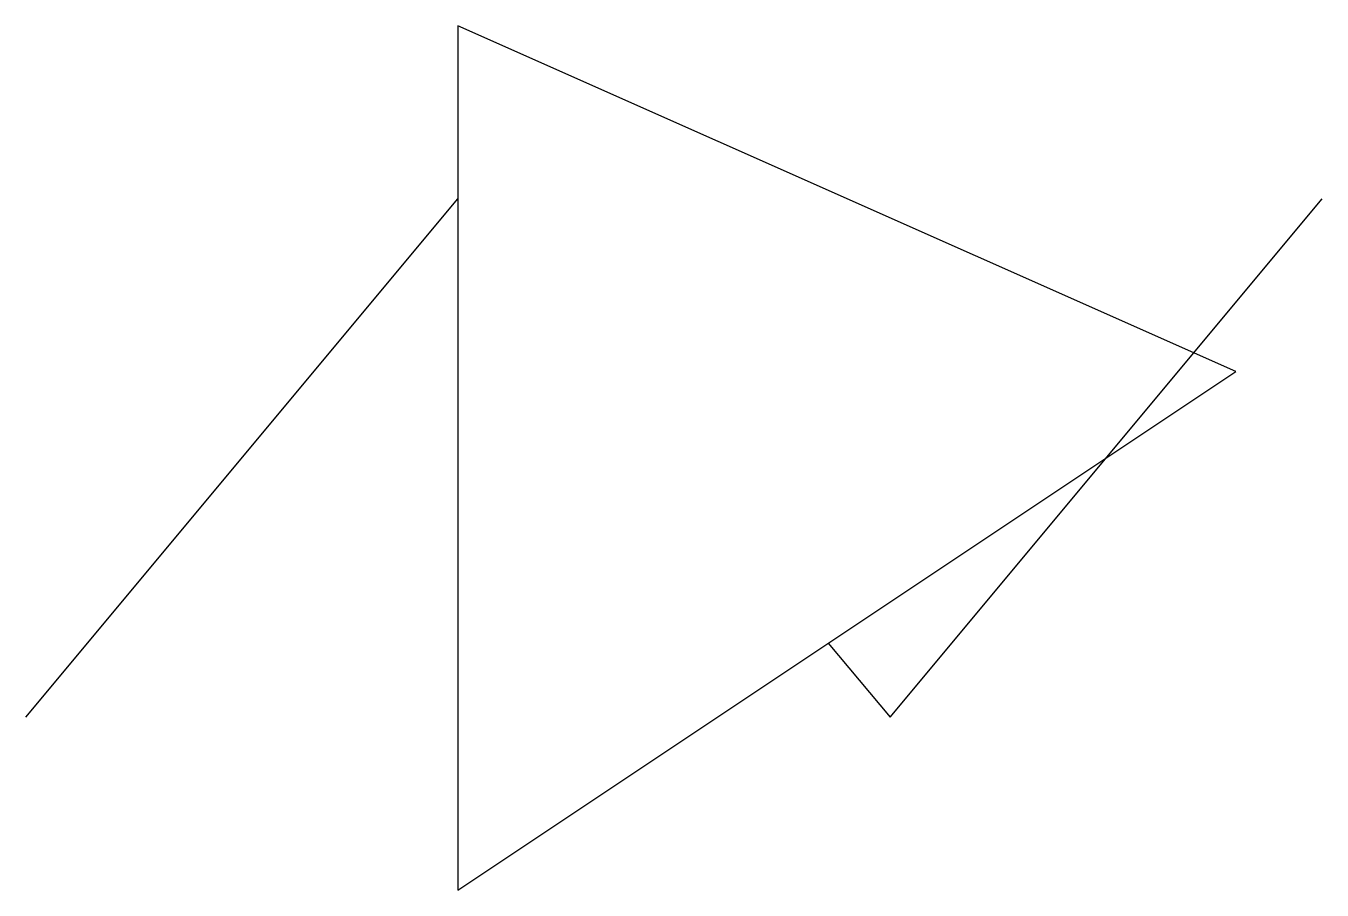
# Model space of a CAD drawing. Header units: millimetres. Extents: x 0 to 30, y 0 to 20.
import ezdxf

# ---------------------------------------------------------------- set-up
doc = ezdxf.new("R2010")
doc.units = ezdxf.units.MM
doc.layers.get('0').update_dxf_attribs({"lineweight": 25})

msp = doc.modelspace()

# ---------------------------------------------------------------- linework, layer by layer
at = {"flags": 128}
msp.add_lwpolyline([(10, 0), (28, 12), (10, 20)], close=True, dxfattribs=at)
for points in [[(0, 4), (10, 16)], [(18.571, 5.714), (20, 4), (30, 16)]]:
    msp.add_lwpolyline(points, dxfattribs=at)

doc.saveas('drawing.dxf')
